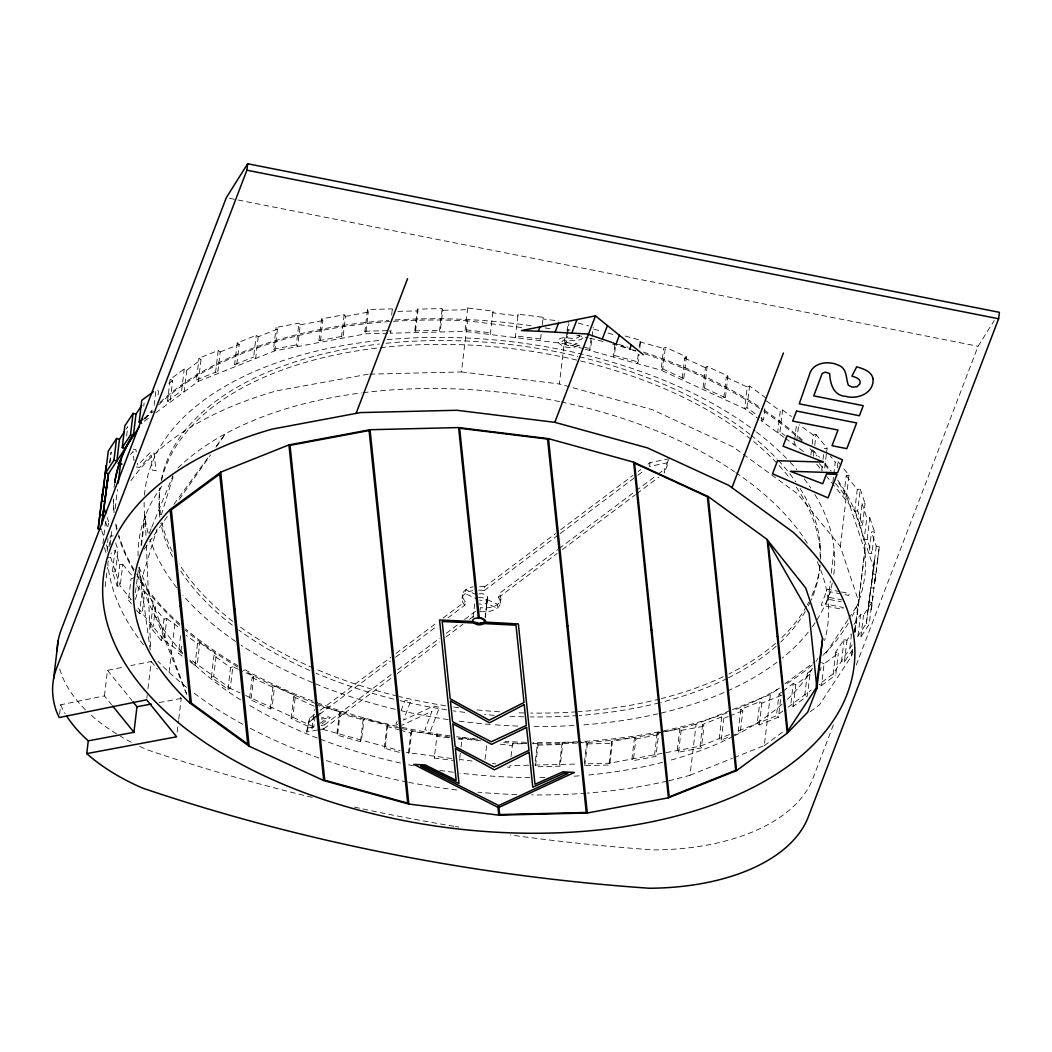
<?xml version="1.0" encoding="UTF-8"?>
<svg xmlns="http://www.w3.org/2000/svg" width="1052" height="1052" viewBox="0 0 1052 1052"><rect width="100%" height="100%" fill="white"/><g stroke="black" fill="none" stroke-linecap="round" stroke-linejoin="round"><path stroke-width="0.75" stroke-dasharray="5 3.75" d="M485.222 617.55L486.931 602.467L485.235 616.866M59.556 714.347L60.7 704.774L104.437 695.898L111.551 704.682M109.842 462.801L111.144 451.939L109.71 462.788M102.964 543.542L105.555 521.831L108.566 521.753L108.014 526.408M108.987 546.843L110.289 535.981L113.3 535.902M105.174 586.582L107.462 567.423M108.224 561.032L107.843 564.227A377.97 208.612 6.8 0 0 143.782 645.165M110.131 545.067L112.038 529.09M115.168 508.629L117.456 489.469M133.841 577.969L131.079 578.482L128.489 600.205L131.25 599.679L120.204 586.056L110.71 557.626L111.262 552.971M126.608 436.028L127.726 426.717L126.069 429.229M112.419 571.854L115.01 550.13L118.021 550.064L115.431 571.775L112.419 571.854L117.18 586.122L120.204 586.056L122.795 564.332L119.77 564.411L115.01 550.13M117.18 586.122L119.77 564.411M104.437 695.898L107.488 670.348L124.662 666.863M143.743 406.164L144.111 403.061M154.144 405.322L155.998 389.819L158.536 390.989L157.616 398.747M141.099 545.002L144.729 514.665M142.033 592L144.795 591.487L142.204 613.198L139.443 613.724L142.033 592L135.064 583.4M170.122 379.391L172.66 380.561L170.069 402.272L167.531 401.101L170.122 379.391L184.231 368.963L186.783 370.133L201.011 359.613L199.012 358.153L196.422 379.864L198.434 381.324L274.835 350.829L365.741 333.8L387.53 333.274M159.483 514.126L159.943 510.286M150.397 627.229L152.987 605.518L155.749 605.005L153.158 626.716L150.397 627.229L161.456 640.865L164.217 640.352L183.324 654.252M167.531 401.101L181.641 390.673L184.231 368.963M146.846 698.212L147.227 695.017M147.99 688.626L151.225 661.484L130.908 665.6M186.783 370.133L184.192 391.844L181.641 390.673M161.456 640.865L164.033 619.155L152.987 605.518M164.033 619.155L166.808 618.629L164.217 640.352L137.233 607.057M201.011 359.613L198.434 381.324L155.946 412.7M169.096 672.294L175.184 621.193M182.259 656.106L178.472 653.345L180.878 633.173M181.536 646.204L180.799 652.411L178.472 653.345M218.198 350.487L220.197 351.947L217.619 373.67L215.607 372.211L218.198 350.487L199.012 358.153M177.196 731.982L178.524 720.804M178.722 719.213L181.194 698.449L178.09 694.636M197.5 643.587L199.827 642.654L197.237 664.377L194.909 665.298L197.5 643.587L186.112 635.303M237.213 342.899L239.225 344.359L236.634 366.083L234.622 364.61L237.213 342.899L256.241 335.312L258.24 336.772L277.426 329.105L276.097 327.461L298.913 323.188L300.254 324.831L297.663 346.555L296.322 344.898L298.913 323.188M211.347 677.264L213.937 655.541L216.265 654.62L213.674 676.331L211.347 677.264L227.929 689.323L230.256 688.389L240.04 692.9M258.24 336.772L255.662 358.482L253.65 357.022L256.241 335.312M227.929 689.323L230.519 667.599L213.937 655.541M238.436 669.256L232.847 666.679L230.256 688.389L189.649 658.854M277.426 329.105L274.835 350.829L273.507 349.172L276.097 327.461M315.113 716.044L313.825 726.906L312.089 728.181L291.115 718.516L292.837 717.24L295.428 695.517L274.625 685.93L272.034 707.654L270.311 708.93L249.508 699.343L252.099 677.619L253.821 676.344L239.83 669.9M253.821 676.344L251.231 698.068L249.508 699.343M270.311 708.93L272.902 687.206L274.625 685.93M321.544 318.953L322.885 320.597L320.295 342.308L318.953 340.664L321.544 318.953L344.175 314.706L345.516 316.363L342.926 338.073L341.584 336.43L344.175 314.706M291.115 718.516L293.705 696.792L295.428 695.517M317.572 729.943L306.697 731.982L309.617 718.292L314.85 714.361M306.697 731.982L309.617 718.292M312.089 728.181L314.311 709.561M367.464 309.498L368.332 312.089L365.741 333.8L364.873 331.209L367.464 309.498L392.37 308.894L393.238 311.484M319.124 729.654L323.792 728.786L324.253 724.946L392.475 673.701M399.221 752.312L384.256 748.182L385.269 746.644L387.859 724.933L364.11 718.371L361.52 740.082L360.507 741.621L336.758 735.059L339.349 713.335L340.361 711.809L316.402 705.195M340.361 711.809L337.771 733.52L336.758 735.059M391.633 315.1L392.37 308.894M583.636 348.777L565.674 343.82L464.945 331.406L390.647 333.195L391.383 327.001M360.507 741.621L363.098 719.897L364.11 718.371M417.355 309.156L417.933 310.892L415.343 332.603L414.764 330.88L417.355 309.156L442.156 308.565L442.734 310.287L440.144 332.011L439.565 330.275L442.156 308.565M384.256 748.182L386.847 726.459L387.859 724.933M411.805 731.548L410.793 733.086L408.202 754.797L409.215 753.258L411.805 731.548L437.093 734.664L434.279 758.071L453.096 760.386M467.759 307.999L464.945 331.406L465.168 329.723L490.456 332.84L490.232 334.523L493.046 311.116L467.759 307.999L467.535 309.696L442.734 310.287M369.923 374.144L461.447 371.935L467.548 320.847L523.738 327.764M462.025 598.627L462.472 594.788M447.915 617.892L464.931 605.11L465.392 601.284L464.419 600.39A19.317 10.665 6.8 0 1 473.163 586.766M460.316 753.258L459.356 761.148L459.579 759.465L472.124 761.004M461.026 747.196L462.17 737.754L477.845 739.674M480.093 610.226L480.396 607.662A19.317 10.665 6.8 0 0 498.898 593.762L557.626 549.657M478.686 590.08A19.317 10.665 6.8 0 1 482.46 590.33L484.17 590.659L484.63 586.832L555.509 533.588M542.227 325.186L543.187 317.296L518.123 314.206L515.309 337.613L515.533 335.93L540.596 339.007L540.373 340.703L541.162 334.352M487.694 597.799L485.261 617.037M479.936 611.501A19.317 10.665 6.8 0 0 498.438 597.602L498.898 593.762M500.371 603.204L500.831 599.364M485.025 759.452L486.879 743.935M511.022 756.493L512.534 743.948L526.539 743.619M854.829 632.002L858.813 601.836L840.364 546.553L797.574 493.769L733.362 447.061L652.122 409.623L559.375 383.993L565.095 336.101M566.962 332.958L565.674 343.82L567.423 336.075M567.146 331.406L568.264 322.096M567.607 334.523L568.895 323.661M532.772 743.462L537.44 743.356L534.85 765.067L578.061 764.028M537.44 743.356L538.019 745.079L535.429 766.79L560.124 766.198L562.715 744.487L562.136 742.751L577.561 742.383M591.106 338.021L589.62 350.434L590.632 348.896L591.921 338.047M592.105 336.495L593.223 327.185M562.136 742.751L559.546 764.475L560.124 766.198M614.855 344.583L613.369 356.996L614.381 355.458L615.67 344.596M660.196 732.481L657.184 733.047L658.526 734.704L655.935 756.414L633.304 760.649L635.895 738.938L634.553 737.281L611.738 741.555L612.303 743.291L609.726 765.001L584.82 765.606L584.241 763.87L586.832 742.16L579.113 742.344M584.82 765.606L587.397 743.896L586.832 742.16M638.222 354.248L637.117 363.558L638.13 362.019L639.051 354.261M639.156 346.489L640.707 340.309L621.719 335.062M639.787 348.054L640.707 340.309M611.738 741.555L609.147 763.279L609.726 765.001M650.005 462.617L649.544 466.444L668.428 462.591L668.888 458.751L650.005 462.617L646.073 465.576M686.364 356.852L684.642 358.127L682.051 379.838L683.774 378.562L686.364 356.852L665.377 347.186L663.654 348.449L661.064 370.172L744.632 408.689L758.663 418.893M585.136 349.185L661.064 370.172L662.786 368.897L665.377 347.186M668.27 460.263L664.64 469.271L664.18 473.111L668.428 462.591M634.553 737.281L631.963 759.005L633.304 760.649M657.184 733.047L654.594 754.757L655.935 756.414M707.168 366.438L705.445 367.713L702.854 389.424L704.577 388.149L707.168 366.438L727.971 376.024L725.38 397.735L723.658 399.01L726.248 377.3L727.971 376.024M661.708 732.205L679.816 728.812L677.225 750.523L678.553 752.18L701.382 747.906L703.972 726.182L702.631 724.539L721.817 716.872L723.829 718.332L728.221 716.583M678.553 752.18L681.144 730.456L679.816 728.812M668.73 780.742A377.97 208.612 6.8 0 0 690.02 775.245L696.108 724.144L730.982 710.231M702.631 724.539L700.04 746.249L701.382 747.906M766.132 398.103L749.55 386.045L747.222 386.965L744.632 408.689L746.959 407.755L759.715 417.039M746.959 407.755L749.55 386.045M721.817 716.872L719.226 738.596L721.238 740.056L730.022 736.545M721.238 740.056L723.829 718.332M783.977 437.303L761.214 420.747L761.766 416.092M761.214 420.747L763.542 419.814L765.014 407.413M740.845 709.285L738.254 730.995L740.253 732.455L742.843 710.744L740.845 709.285L759.86 701.697L761.872 703.157L781.057 695.49L778.467 717.214L759.281 724.867L757.269 723.408L759.86 701.697M766.329 400.865L780.242 410.99L777.652 432.701L779.979 431.78L785.029 435.462M779.979 431.78L782.57 410.056L780.242 410.99M759.281 724.867L761.872 703.157M794.457 441.564L794.089 444.667L796.417 443.734L793.892 441.893M794.641 440.012L796.495 424.495M796.785 440.63L798.639 425.126M733.98 757.69L764.304 745.592L770.406 694.491L779.585 687.706M781.636 692.124L779.045 694.031L776.455 715.754L778.467 717.214M810.855 455.174L811.973 445.864M812.157 444.312L813.262 435.015L799.231 424.798M813.433 456.213L813.998 451.558M814.735 445.351L816.023 434.489L813.262 435.015M809.948 674.253L795.825 684.681L793.287 683.511L790.696 705.234L793.234 706.405L807.357 695.977L809.948 674.253L807.41 673.083L804.819 694.807L807.357 695.977M793.234 706.405L795.825 684.681M826.333 454.332L824.492 469.836L821.717 470.362L822.835 461.052M823.019 459.5L823.755 453.294M826.517 452.781L827.082 448.126L816.023 434.489M819.666 547.185L820.126 543.358M832.868 482.329L833.605 476.122M833.789 474.57L835.275 462.157L830.291 456.016M837.287 467.851L838.036 461.644L835.275 462.157M828.029 600.298L830.317 581.138M831.264 573.143L834.118 549.197M820.599 670.413L820.968 667.31M848.99 475.162L846.229 475.675L843.638 497.399L846.4 496.873L848.99 475.162L842.021 466.562M852.225 644.876L833.171 673.859L818.943 684.379L821.481 685.549L824.071 663.825L838.312 653.305L835.761 652.135L844.085 639.471L846.991 640.273L851.121 634.001M840.364 546.553L846.452 495.466A377.97 208.612 6.8 0 0 837.55 481.303M835.761 652.135L833.171 673.859L835.722 675.029L838.312 653.305M846.229 475.675L857.275 489.312L854.684 511.022L873.673 567.883L866.335 623.415L856.354 638.59M862.469 525.224L865.06 503.513L862.035 503.579L859.458 525.303L862.469 525.224L857.696 510.956L860.286 489.233L857.275 489.312M844.085 639.471L841.508 661.195L844.401 661.997L852.659 649.439L849.753 648.637L851.423 634.672M844.401 661.997L846.991 640.273M862.035 503.579L866.769 517.742L864.179 539.452L867.19 539.387L871.924 553.536L868.899 553.602L871.49 531.891L874.514 531.812L871.924 553.536M810.264 711.652L819.442 704.866L851.686 655.83L852.633 647.848M854.724 630.279L864.902 550.735L846.452 495.466M854.684 632.37L855.25 627.728M855.197 632.173L865.06 549.46M867.19 539.387L869.78 517.663L866.769 517.742M871.819 602.507L863.495 615.17L860.602 614.368L858.011 636.079L860.904 636.881L869.228 624.217L871.819 602.507L868.926 601.705L870.767 587.766L873.831 588.134L875.658 574.313L872.595 573.932L868.176 609.476L871.24 609.858L873.068 596.024L870.004 595.656M860.904 636.881L863.495 615.17M868.926 601.705L866.335 623.415L869.228 624.217M879.327 546.54L877.473 560.492L874.422 560.111L871.832 581.822L874.896 582.203L879.327 546.54L876.263 546.172L871.49 531.891M876.263 546.172L873.673 567.883L876.737 568.264M871.24 609.858L875.658 574.313M874.896 582.203L877.473 560.492M473.019 617.498L474.768 603.335M135.432 592.697L138.535 568.29M141.441 545.501L145.176 516.203L145.991 535.77M437.093 734.664L436.869 736.347L449.414 737.899M493.046 311.116L492.823 312.812L517.9 315.902L518.123 314.206M434.279 758.071L434.502 756.375M462.17 737.754L461.946 739.438L455.674 738.662M543.187 317.296L542.963 318.98L558.77 320.926M512.534 743.948L512.311 745.644L498.083 743.882M851.686 655.83L852.738 647.887M872.595 573.932L874.422 560.111M135.419 599.403L157.011 529.038M161.337 514.967L173.33 475.872M397.091 721.146L395.96 724.092L400.417 724.973M401.049 710.784L404.994 700.435L410.556 701.539L403.455 720.133L433.555 706.076L439.499 707.26L430.465 730.916L424.903 729.825L432.004 711.244L401.903 725.275M833.394 724.841L812.894 778.493A194.055 107.107 6.8 0 1 653.779 849.911A1155.793 637.92 6.8 0 1 510.509 834.959M856.236 665.074L978.058 346.266L994.271 320.479M149.239 533.311L151.107 528.775M151.725 527.249L172.896 475.728M847.925 619.72L825.544 653.765L822.914 655.698M848.819 618.352L857.774 604.729M854 624.415L860.602 614.368M144.295 549.17L167.873 515.625M179.182 499.529L210.308 455.253M215.962 447.205L225.391 433.792L215.857 446.85M173.922 504.302L210.137 454.688M130.54 454.517L133.039 451.492L133.999 460.658M320.084 710.416L390.779 657.329M396.012 653.397L437.895 621.929M443.129 617.997L465.392 601.284M560.755 529.656L632.949 475.425M638.196 471.48L640.813 469.521M315.587 716.728L311.997 719.423L313.693 720.199M316.784 715.82L320.387 713.124L321.978 713.848L319.769 715.491M309.156 722.119L318.322 715.242M319.624 714.255L390.318 661.156M395.552 657.224L437.435 625.769M484.17 590.659L558.993 534.469M560.295 533.482L636.421 476.306M637.736 475.32L644.297 470.389M320.281 723.197L326.87 718.253L321.018 719.121M321.873 723.921L330.262 717.622L328.566 716.846L321.241 717.937M397.722 669.756L439.71 638.222M446.272 633.291L458.08 624.415M464.642 619.496L476.451 610.62M558.928 548.671L634.619 491.823M635.921 490.837L656.803 475.162M658.118 474.176L664.64 469.271M323.792 728.786L392.028 677.527M397.275 673.582L439.263 642.049M445.824 637.117L462.88 624.309M469.442 619.378L476.004 614.46M498.438 597.602L557.165 553.483M562.386 549.565L635.474 494.677M636.776 493.69L658.96 477.029M168.807 383.401L172.66 380.561M144.348 418.223L153.408 411.529M144.295 421.313L149.476 417.486M784.845 683.826L815.037 661.524M782.938 691.164L793.287 683.511M807.41 673.083L812.538 669.296M782.938 710.968L776.455 715.754L735.322 732.166M788.106 707.141L811.237 690.059M821.481 685.549L835.722 675.029M764.304 745.592L785.318 730.075M220.197 351.947L239.225 344.359M196.422 379.864L215.607 372.211M234.622 364.61L253.65 357.022M230.519 667.599L232.847 666.679M732.494 709.627L770.406 694.491M729.68 716.004L742.843 710.744M729.47 734.506L700.04 746.249L663.641 753.074M731.482 735.966L740.253 732.455M690.02 775.245L732.468 758.295M300.254 324.831L322.885 320.597M345.516 316.363L368.332 312.089M273.507 349.172L296.322 344.898M318.953 340.664L341.584 336.43M824.308 448.639L827.082 448.126M159.089 702.591L181.194 698.449M307.145 728.155L314.916 726.695M321.136 725.525L324.253 724.946M635.895 738.938L658.526 734.704M681.144 730.456L703.972 726.182M662.142 753.35L609.147 763.279L584.241 763.87M397.866 311.379L417.933 310.892M364.873 331.209L388.227 330.644M414.764 330.88L439.565 330.275M368.279 374.183L276.637 390.818A377.97 208.612 6.8 0 0 129.896 482.132M857.696 510.956L854.684 511.022L826.701 476.503M107.699 557.692L110.71 557.626M538.019 745.079L562.715 744.487M587.397 743.896L612.303 743.291M528.63 765.212L509.944 765.672L509.72 767.355L504.986 766.777M566.975 329.92L570.197 330.039M461.447 371.935L559.375 383.993M451.742 758.505L406.217 752.43M492.56 763.528L495.716 763.91M484.63 586.832L482.921 586.49A19.317 10.665 6.8 0 0 479.147 586.253M229.533 198.328L978.058 346.266M133.315 449.151L135.971 449.677L136.51 454.148M839.93 591.658L827.319 589.173L821.217 605.15L842.586 609.371L843.309 607.491L825.846 604.032L827.714 599.14L841.1 601.783M841.495 591.974L849.385 593.525L848.662 595.419L842.613 594.222M841.1 593.92L830.515 591.829L828.437 597.273L841.81 599.916M136.326 466.93L139.469 467.548L151.251 455.095L152.106 470.047L156.038 470.823L154.039 453.241L150.265 452.505L137.746 465.129L137.588 463.09M578.245 323.043L588.726 325.936M593.788 329.158L601.705 331.341M608.043 333.089L615.959 335.272M639.708 341.834L663.654 348.449M566.673 342.281L590.632 348.896M614.381 355.458L638.13 362.019M339.349 713.335L363.098 719.897M386.847 726.459L398.826 729.772M400.325 730.18L410.793 733.086M322.806 729.391L400.233 750.786M613.106 342.847L631.266 349.474M632.778 350.027L635.803 351.118M476.622 594.788L465.681 589.804L465.221 593.644L476.161 598.627M684.642 358.127L705.445 367.713M726.248 377.3L747.222 386.965M662.786 368.897L683.774 378.562M704.577 388.149L725.38 397.735M821.52 662.655L824.071 663.825M252.099 677.619L272.902 687.206M293.705 696.792L314.68 706.457M245.642 695.49L313.825 726.906M782.57 410.056L791.42 416.5M760.99 417.96L763.542 419.814M785.239 438.224L804.293 452.084M779.045 694.031L781.057 695.49M166.808 618.629L179.55 627.913M199.827 642.654L216.265 654.62M189.847 661.616L194.909 665.298M464.931 605.11L463.958 604.229A19.317 10.665 6.8 0 1 472.703 590.606M838.036 461.644L841.021 465.326M819.469 463.643L824.492 469.836M835.446 483.355L846.4 496.873M816.707 464.169L821.717 470.362M122.795 564.332L132.841 576.733M144.795 591.487L155.749 605.005M128.489 600.205L131.474 603.887M136.458 610.028L139.443 613.724M151.225 661.484L157.419 669.125M107.488 670.348L131.894 700.461M579.021 335.101L579.336 336.64C573.616 341.637 563.057 333.957 557.836 340.467L557.705 341.703C561.794 347.923 574.182 350.04 579.494 344.346L575.799 343.452C572.235 347.239 565.042 345.556 561.61 342.347L563.241 340.164L576.509 340.467L580.954 339.586L583.045 337.56L582.611 334.891M60.7 704.774L62.804 709.535A194.055 107.107 6.8 0 0 65.106 713.598M155.578 616.511L186.546 694.162M139.206 567.291L186.756 694.136M860.286 489.233L865.06 503.513M869.78 517.663L874.514 531.812M389.779 330.604L390.647 333.195M107.146 517.466L108.566 521.753M115.667 542.977L118.021 550.064M105.555 521.831L107.922 528.906M101.689 530.616L104.082 537.756M106.449 544.883L107.869 549.131M104.385 547.79L106.752 554.864M138.851 567.383L150.252 649.978M146.399 545.554L150.712 649.952M458.738 827.082A1155.793 637.92 6.8 0 1 455.503 826.543M453.899 826.28A1155.793 637.92 6.8 0 1 353.17 806.831M312.207 797.403A1155.793 637.92 6.8 0 1 147.188 749.8A194.055 107.107 6.8 0 1 138.351 745.763M131.25 742.225A194.055 107.107 6.8 0 1 120.415 736.242M116.535 733.902A194.055 107.107 6.8 0 1 91.327 715.294M85.422 709.745A194.055 107.107 6.8 0 1 59.122 666.797M667.165 781.097A377.97 208.612 6.8 0 1 587.397 793.077M585.793 793.195A377.97 208.612 6.8 0 1 531.681 794.918M516.769 794.602A377.97 208.612 6.8 0 1 477.884 792.195M456.818 789.96A377.97 208.612 6.8 0 1 408.847 782.372M407.282 782.057A377.97 208.612 6.8 0 1 324.976 760.109M318.98 758.032A377.97 208.612 6.8 0 1 249.653 728.01M242.723 724.289A377.97 208.612 6.8 0 1 191.609 691.282M186.585 687.337A377.97 208.612 6.8 0 1 158.05 661.432M107.212 551.327A377.97 208.612 6.8 0 1 108.001 538.44M478.528 597.668A6.088 3.353 6.8 0 1 487.234 601.192A6.088 3.353 6.8 0 1 479.252 603.94M478.976 593.828A6.088 3.353 6.8 0 1 487.694 597.365A6.088 3.353 6.8 0 1 479.712 600.113M820.008 565.845A332.274 183.39 6.8 0 1 811.513 596.471M808.817 602.073A332.274 183.39 6.8 0 1 807.331 604.861M806.555 606.254A332.274 183.39 6.8 0 1 780.124 639.208M775.521 643.364A332.274 183.39 6.8 0 1 728.904 673.977M723.276 676.712A332.274 183.39 6.8 0 1 661.353 698.594M659.841 698.975A332.274 183.39 6.8 0 1 578.205 711.717M576.601 711.836A332.274 183.39 6.8 0 1 530.721 713.072M524.106 712.954A332.274 183.39 6.8 0 1 515.848 712.691M499.555 711.823A332.274 183.39 6.8 0 1 475.031 709.692M458.646 707.694A332.274 183.39 6.8 0 1 453.754 707.01M445.627 705.774A332.274 183.39 6.8 0 1 399.024 696.49M397.419 696.095A332.274 183.39 6.8 0 1 314.982 668.717M313.443 668.059A332.274 183.39 6.8 0 1 239.198 626.19M232.729 621.324A332.274 183.39 6.8 0 1 179.208 564.017M172.199 551.406A332.274 183.39 6.8 0 1 161.903 522.41M160.509 514.809A332.274 183.39 6.8 0 1 160.062 487.812M161.298 479.857A332.274 183.39 6.8 0 1 379.391 344.017M386.018 343.294A332.274 183.39 6.8 0 1 577.837 356.391M579.442 356.773A332.274 183.39 6.8 0 1 749.852 434.292M751.102 435.278A332.274 183.39 6.8 0 1 777.244 459.224M778.388 460.447A332.274 183.39 6.8 0 1 795.799 481.921M800.046 488.338A332.274 183.39 6.8 0 1 820.547 559.427M837.694 480.028A377.97 208.612 6.8 0 1 852.199 616.262M848.307 623.271A377.97 208.612 6.8 0 1 823.584 654.62M812.197 665.061A377.97 208.612 6.8 0 1 785.515 684.471M779.637 688.061A377.97 208.612 6.8 0 1 733.205 710.481M726.998 712.848A377.97 208.612 6.8 0 1 660.735 731.456M659.131 731.784A377.97 208.612 6.8 0 1 579.113 741.66M577.495 741.739A377.97 208.612 6.8 0 1 532.956 742.475M526.329 742.331A377.97 208.612 6.8 0 1 505.065 741.397M477.647 739.201A377.97 208.612 6.8 0 1 456.594 736.768M450.138 735.887A377.97 208.612 6.8 0 1 398.971 726.643M397.367 726.288A377.97 208.612 6.8 0 1 314.469 701.737M312.891 701.145A377.97 208.612 6.8 0 1 243.538 668.901M238.054 665.758A377.97 208.612 6.8 0 1 185.573 628.991M179.787 623.967A377.97 208.612 6.8 0 1 134.801 570.986M134.038 569.697A377.97 208.612 6.8 0 1 118.692 534.916M117.022 528.722A377.97 208.612 6.8 0 1 115.681 522.555M113.458 498.95A377.97 208.612 6.8 0 0 114.089 511.851L113.945 513.126A377.97 208.612 6.8 0 1 113.3 500.226M144.256 419.064A377.97 208.612 6.8 0 1 152.251 410.07M159.957 402.469A377.97 208.612 6.8 0 1 388.714 320.36M395.171 319.926A377.97 208.612 6.8 0 1 533.851 326.133M545.081 327.895A377.97 208.612 6.8 0 1 553.036 329.263M612.264 342.61A377.97 208.612 6.8 0 1 617.011 343.938M618.589 344.385A377.97 208.612 6.8 0 1 627.991 347.16M643.39 352.052A377.97 208.612 6.8 0 1 762.634 409.031M764.015 409.964A377.97 208.612 6.8 0 1 802.715 440.38M812.473 449.809A377.97 208.612 6.8 0 1 819.469 457.199M824.965 463.459A377.97 208.612 6.8 0 1 831.133 471.059M819.995 564.858A332.274 183.39 6.8 0 1 811.053 600.298M810.408 601.705A332.274 183.39 6.8 0 1 808.357 605.913M805.306 611.462A332.274 183.39 6.8 0 1 780.781 641.996M776.231 646.165A332.274 183.39 6.8 0 1 728.444 677.804M727.063 678.501A332.274 183.39 6.8 0 1 660.893 702.42M659.38 702.802A332.274 183.39 6.8 0 1 579.35 715.439M577.745 715.557A332.274 183.39 6.8 0 1 530.261 716.912M523.646 716.78A332.274 183.39 6.8 0 1 508.813 716.228M494.216 715.307A332.274 183.39 6.8 0 1 484.407 714.505M464.734 712.375A332.274 183.39 6.8 0 1 453.294 710.836M446.784 709.863A332.274 183.39 6.8 0 1 400.168 700.698M393.75 699.133A332.274 183.39 6.8 0 1 316.06 673.214M309.932 670.545A332.274 183.39 6.8 0 1 238.751 630.03M232.268 625.151A332.274 183.39 6.8 0 1 180.379 570.421M172.502 556.732A332.274 183.39 6.8 0 1 160.811 523.199M159.838 517.137A332.274 183.39 6.8 0 1 160.022 488.444M161.521 480.54A332.274 183.39 6.8 0 1 378.944 347.844M380.6 347.66A332.274 183.39 6.8 0 1 578.981 360.612M580.586 360.994A332.274 183.39 6.8 0 1 789.697 478.081M796.219 487.037A332.274 183.39 6.8 0 1 820.218 556.824M696.108 724.144A377.97 208.612 6.8 0 1 578.968 742.936M577.338 743.028A377.97 208.612 6.8 0 1 532.799 743.751M526.171 743.606A377.97 208.612 6.8 0 1 501.712 742.475M480.738 740.792A377.97 208.612 6.8 0 1 456.437 738.044M449.98 737.163A377.97 208.612 6.8 0 1 400.444 728.273M398.826 727.918A377.97 208.612 6.8 0 1 317.467 704.183M315.889 703.604A377.97 208.612 6.8 0 1 243.38 670.177M237.91 667.034A377.97 208.612 6.8 0 1 185.415 630.279M179.629 625.243A377.97 208.612 6.8 0 1 137.036 576.128M133.88 570.973A377.97 208.612 6.8 0 1 118.547 536.191M116.877 529.998A377.97 208.612 6.8 0 1 115.233 522.292M114.089 487.339A377.97 208.612 6.8 0 1 114.523 484.13M145.189 419.025A377.97 208.612 6.8 0 1 152.093 411.345M158.681 404.796A377.97 208.612 6.8 0 1 391.778 321.425M393.395 321.307A377.97 208.612 6.8 0 1 467.548 320.847M576.785 335.246A377.97 208.612 6.8 0 1 588.094 337.784M589.699 338.165A377.97 208.612 6.8 0 1 605.742 342.176M612.106 343.886A377.97 208.612 6.8 0 1 630.95 349.382M632.502 349.869A377.97 208.612 6.8 0 1 635.592 350.842M644.758 353.827A377.97 208.612 6.8 0 1 762.476 410.306M763.857 411.24A377.97 208.612 6.8 0 1 802.571 441.656M809.908 448.665A377.97 208.612 6.8 0 1 817.036 456.003M824.807 464.734A377.97 208.612 6.8 0 1 829.989 471.072M832.25 583.163A346.976 191.517 6.8 0 1 816.023 621.351M815.116 622.731A346.976 191.517 6.8 0 1 812.276 626.821M808.212 632.173A346.976 191.517 6.8 0 1 782.123 658.197M777.073 662.142A346.976 191.517 6.8 0 1 659.591 713.44M658.039 713.795A346.976 191.517 6.8 0 1 580.507 725.091M574.024 725.499A346.976 191.517 6.8 0 1 531.076 726.419M517.781 726.077A346.976 191.517 6.8 0 1 491.863 724.578M490.245 724.447A346.976 191.517 6.8 0 1 456.252 720.751M448.191 719.607A346.976 191.517 6.8 0 1 401.772 710.85M395.315 709.324A346.976 191.517 6.8 0 1 313.917 683.182M312.365 682.538A346.976 191.517 6.8 0 1 241.118 645.165M235.582 641.431A346.976 191.517 6.8 0 1 182.93 595.261M176.591 587.568A346.976 191.517 6.8 0 1 150.041 539.334M148.187 533.127A346.976 191.517 6.8 0 1 144.15 501.672M144.453 495.176A346.976 191.517 6.8 0 1 380.811 340.283M387.123 339.678A346.976 191.517 6.8 0 1 755.231 431.044M756.519 432.017A346.976 191.517 6.8 0 1 789.053 461.026M790.236 462.288A346.976 191.517 6.8 0 1 797.008 469.876M804.254 478.884A346.976 191.517 6.8 0 1 810.737 487.997M814.892 494.532A346.976 191.517 6.8 0 1 833.447 576.759M817.798 658.42A346.976 191.517 6.8 0 1 816.405 661.261M812.512 668.283A346.976 191.517 6.8 0 1 786.554 700.106M782.017 704.235A346.976 191.517 6.8 0 1 734.546 735.795M733.165 736.492A346.976 191.517 6.8 0 1 668.651 760.714M662.668 762.292A346.976 191.517 6.8 0 1 585.622 775.285M579.244 775.824A346.976 191.517 6.8 0 1 571.183 776.402M544.923 777.481A346.976 191.517 6.8 0 1 536.625 777.573M529.984 777.573A346.976 191.517 6.8 0 1 459.869 773.102M453.399 772.286A346.976 191.517 6.8 0 1 438.894 770.209M413.515 765.738A346.976 191.517 6.8 0 1 407.032 764.423M400.549 763.029A346.976 191.517 6.8 0 1 318.835 738.649M317.244 738.044A346.976 191.517 6.8 0 1 247.904 704.367M240.671 699.909A346.976 191.517 6.8 0 1 189.781 660.117M182.522 652.674A346.976 191.517 6.8 0 1 138.982 568.816M138.062 556.021A346.976 191.517 6.8 0 1 162.468 485.445M177.919 468.035A346.976 191.517 6.8 0 1 361.441 392.909M363.098 392.698A346.976 191.517 6.8 0 1 559.638 401.64M561.255 401.969A346.976 191.517 6.8 0 1 734.428 471.651M735.808 472.585A346.976 191.517 6.8 0 1 808.002 544.318M817.286 561.715A346.976 191.517 6.8 0 1 824.571 640.576M486.682 599.377L486.234 603.204L497.175 608.188L497.635 604.348L486.682 599.377"/><path stroke-width="1.5" d="M787.238 733.205L767.145 539.426L708.206 496.544L633.633 462.17L548.486 438.645L458.593 427.572L370.054 429.716L288.932 444.904L220.736 472.124L170.108 509.523L190.202 703.301L249.14 746.184L323.714 780.558L408.86 804.07L498.753 815.142L587.292 813.012L668.414 797.811L736.61 770.59L787.238 733.205L807.686 712.243L816.917 688.179L822.611 638.59L805.714 587.963L767.171 539.676M53.613 678.724L58.189 640.405M98.152 528.814L102.583 493.151L98.152 528.814L101.216 529.195M101.82 501.054L106.239 465.51L101.82 501.054L104.884 501.423L107.475 479.712L105.647 493.533M139.206 427.02L108.553 473.663L105.647 472.861L108.238 451.137L116.562 438.474L119.468 439.276L124.425 431.741M101.952 522.989L103.806 507.485L105.713 513.192M105.463 495.084L103.057 515.256L99.993 514.875M108.369 473.637L106.712 487.602L103.648 487.221M105.647 472.861L113.971 460.197L116.562 438.474M119.468 439.276L116.877 461L113.971 460.197M125.135 448.441L122.229 447.639L124.82 425.915L133.078 413.37L135.971 414.172L141.796 405.309M118.219 483.078L121.072 459.132M57.176 651.162A194.055 107.107 6.8 0 1 61.161 629.924L226.311 197.697L247.654 163.757L999.4 312.326L998.637 318.769L808.331 816.812A194.055 107.107 6.8 0 1 649.202 888.243A1155.793 637.92 6.8 0 1 142.612 788.119A194.055 107.107 6.8 0 1 86.751 753.613L88.276 740.845A194.055 107.107 6.8 0 1 66.789 716.281M122.229 447.639L130.487 435.081L133.078 413.37M135.971 414.172L133.38 435.883L130.487 435.081M141.704 423.22L139.166 422.049L141.757 400.339L153.408 391.725M88.276 740.845L133.933 732.284L136.984 706.734L132.907 701.723M86.751 753.613L176.631 736.781L146.649 699.804L59.175 717.543L56.453 711.389A194.055 107.107 6.8 0 1 56.584 668.244L246.891 170.2L247.654 163.757M101.834 524.54L108.553 473.663M822.611 638.59L816.089 688.047L787.764 731.114M356.089 413.397L407.558 278.714M643.272 354.655L595.485 315.863L521.49 330.578L538.335 331.235L539.992 326.896M555.167 331.906L558.494 323.227M572.012 332.563L576.996 319.545M554.812 422.325L647.559 447.942L728.799 485.38L792.998 532.088A377.97 208.612 6.8 0 1 685.444 813.564A377.97 208.612 6.8 0 1 164.52 710.613A377.97 208.612 6.8 0 1 272.074 429.137L360.442 412.581L456.884 410.267L554.812 422.325L595.485 315.863M602.454 338.573L607.438 325.555M616.064 343.938L619.378 335.259M629.675 349.29L631.332 344.951M731.968 487.681L783.424 352.999M121.243 459.974L118.034 463.314L122.045 464.103M139.166 422.049L143.059 419.183M480.225 623.244L484.709 622.087L518.36 623.915L534.981 784.266L562.846 771.852L574.392 772.431L499.832 807.002L496.965 806.858L413.804 764.396L425.258 764.962L456.16 780.334L439.539 619.97L472.743 621.535L478.45 623.297L515.993 625.204L524.001 702.486L489.18 720.199L450.203 698.791L442.195 621.508L477.542 623.126M136.984 706.734L151.199 704.077M180.155 606.412L181.352 606.465M233.741 609.095L234.938 609.147M306.329 612.724L307.381 612.777M388.398 616.84L389.464 616.893M484.67 621.666L485.59 621.167A7.088 3.906 6.8 0 0 482.592 618.418L479.252 617.485L459.645 428.256L547.553 439.092L586.253 812.473L499.674 814.564L498.885 806.95M566.897 625.782L567.883 625.835M651.03 629.99L651.885 630.043M721.554 633.528L722.408 633.567M777.191 636.315L777.941 636.355M538.335 331.235L587.397 333.984L611.593 342.308M246.891 170.2L998.637 318.769M112.577 705.931L133.933 732.284M816.917 688.179L809.119 613.382L768.118 541.583L787.909 732.508M708.206 496.544L736.61 770.59M633.633 462.17L668.414 797.811M548.486 438.645L587.292 813.012M458.593 427.572L478.331 617.997M497.898 806.897L498.753 815.142M370.054 429.716L408.86 804.07M288.932 444.904L323.714 780.558M220.736 472.124L249.14 746.184M114.668 482.855A377.97 208.612 6.8 0 1 133.407 433.871M190.202 703.301A346.976 191.517 6.8 0 1 170.108 509.523M114.76 482.539A377.97 208.612 6.8 0 1 133.249 435.16M873.055 378.72C874.173 393.053 857.788 399.799 845.769 396.341C833.289 395.683 830.212 383.612 829.633 373.539L825.426 372.158L822.204 373.421L813.748 395.881L863.245 405.664L859.405 415.724L799.257 403.85L809.264 375.17C812.262 362.335 828.463 360.323 838.72 365.32C847.202 368.502 845.821 378.378 848.307 385.163L852.067 387.11L856.841 386.794L859.984 383.848L860.036 381.126A9.35 5.155 6.8 0 0 855.552 377.352L851.936 376.129L856.696 366.806C863.074 368.673 871.556 371.277 873.055 378.72M484.709 622.087C482.631 626.479 473.624 625.414 472.637 620.641A6.088 3.353 6.8 0 1 477.49 617.958L479.068 618.024A6.088 3.353 6.8 0 1 484.617 621.193L484.709 622.087M777.533 460.723L772.536 473.794L828.003 497.898L836.997 474.373L826.477 473.952L822.717 483.788L790.262 471.283L837.602 472.769L842.547 459.855L787.093 435.699L783.082 446.193L823.571 462.065L777.533 460.723M796.509 411.043L792.669 421.089L837.997 430.044L832.014 445.719L846.821 448.639L856.644 422.93L796.509 411.043M219.75 474.044L171.331 509.812L191.372 703.13L247.733 744.145L219.75 474.044M524.225 704.63L489.456 722.79L450.427 700.921L452.584 721.725L491.297 741.765L526.381 725.42L524.225 704.63M529.156 752.259L494.453 769.84L455.371 748.564L458.988 783.49L424.482 766.329L420.695 766.145L498.74 805.543L567.83 773.509L563.911 773.312L532.772 787.185L529.156 752.259M526.592 727.471L491.573 744.356L452.794 723.776L455.161 746.618L494.164 767.039L528.959 750.313L526.592 727.471M735.729 770.314L669.177 796.877L634.593 463.196L707.378 496.741L735.729 770.314M369.094 430.557L290.036 445.364L324.739 780.203L407.703 803.123L369.094 430.557"/></g></svg>
